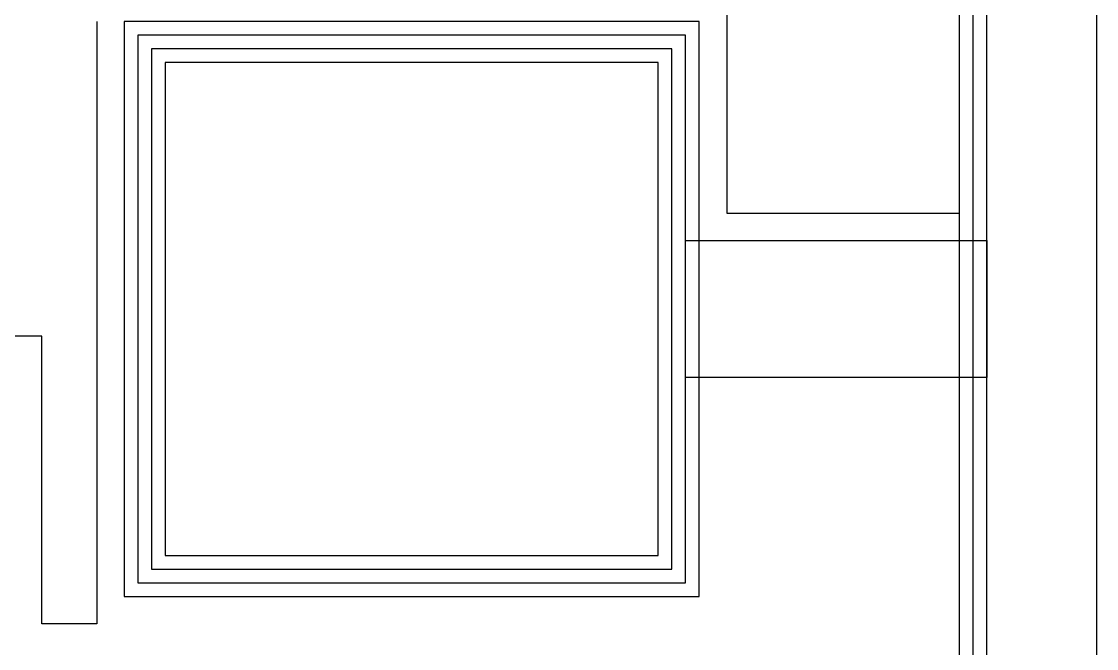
# Model space of a CAD drawing. Extents: x -87611 to 96139, y 77822 to 138139.
# Drawn here: x -46444.2 to -46051.7, y 96688.1 to 96917.1 of the extents above; entities that cross this region are included whole.
import ezdxf

# ---------------------------------------------------------------- set-up
doc = ezdxf.new("R2010")
doc.units = 0
doc.header["$MEASUREMENT"] = 0
doc.layers.get('0').update_dxf_attribs({"color": 6})
for name, color, linetype in [('L12D0 Etch', 190, 'Continuous'), ('L14D0 Au', 2, 'Continuous'), ('L3D0 Base', 3, 'Continuous'), ('L4D0 Cntr', 1, 'Continuous'), ('L7D0 DE', 42, 'Continuous'), ('L8D0 Wire', 5, 'Continuous')]:
    doc.layers.add(name, color=color, linetype=linetype)

# ---------------------------------------------------------------- blocks, each defined once
blk = doc.blocks.new('_TC_TRCE')
at = {"layer": 'L14D0 Au'}
blk.add_lwpolyline([(-634.999, -1019.999), (-634.999, -1239.999), (-614.999, -1239.999), (-614.999, -1134.999), (-519.999, -1134.999), (-519.999, -1079.999), (-379.999, -1079.999), (-379.999, -893.634)], dxfattribs=at)
blk.add_lwpolyline([(-949.999, -909.999), (-864.999, -909.999), (-864.999, -989.999), (-684.999, -989.999), (-684.999, -1009.999), (-864.999, -1009.999), (-864.999, -1089.999), (-949.999, -1089.999)], close=True, dxfattribs=at)
blk = doc.blocks.new('PAD200S')
at = {"layer": 'L14D0 Au'}
blk.add_lwpolyline([(10, 10), (10, 190), (190, 190), (190, 10)], close=True, dxfattribs=at)
at = {"layer": 'L3D0 Base'}
blk.add_lwpolyline([(0, 0), (0, 200), (200, 200), (200, 0)], close=True, dxfattribs=at)
at = {"layer": 'L4D0 Cntr'}
blk.add_lwpolyline([(5, 5), (5, 195), (195, 195), (195, 5)], close=True, dxfattribs=at)
at = {"layer": 'L8D0 Wire'}
blk.add_lwpolyline([(-5, -5), (-5, 205), (205, 205), (205, -5)], close=True, dxfattribs=at)
blk = doc.blocks.new('$TEST_CHIP')
at = {"layer": 'L12D0 Etch'}
blk.add_lwpolyline([(0, 0), (0, 2950), (50, 2950), (50, 50), (1950, 50), (1950, 2950), (0, 2950), (0, 3000), (2000, 3000), (2000, 0)], close=True, dxfattribs=at)
at = {"layer": 'L3D0 Base'}
for points in [[(1960, 0), (1960, 2960), (2000, 2960), (2000, 0)], [(1850, 350), (1850, 400), (1960, 400), (1960, 350)]]:
    blk.add_lwpolyline(points, close=True, dxfattribs=at)
at = {"layer": 'L4D0 Cntr'}
blk.add_lwpolyline([(0, 0), (0, 2955), (45, 2955), (45, 45), (1955, 45), (1955, 2955), (0, 2955), (0, 3000), (2000, 3000), (2000, 0)], close=True, dxfattribs=at)
at = {"layer": 'L7D0 DE'}
blk.add_lwpolyline([(1999.998, -0.002), (0, 0.179), (0, 2960), (40, 2960), (40, 40.175), (1960, 40.002), (1960, 2960), (0, 2960), (0, 3000), (2000, 3000), (2000, 0)], close=True, dxfattribs=at)
at = {"linetype": 'Continuous', "xscale": -1}
blk.add_blockref('_TC_TRCE', (1000, 1500), dxfattribs=at)
at = {"xscale": -1, "rotation": 90}
blk.add_blockref('PAD200S', (1850, 475), dxfattribs=at)
blk = doc.blocks.new('$TEST_CHIP_B')
at = {"linetype": 'Continuous'}
blk.add_blockref('$TEST_CHIP', (0, 0), dxfattribs=at)

msp = doc.modelspace()

# ---------------------------------------------------------------- block references
at = {"linetype": 'Continuous'}
msp.add_blockref('$TEST_CHIP_B', (-48051.71, 96437.09), dxfattribs=at)

doc.saveas('drawing.dxf')
